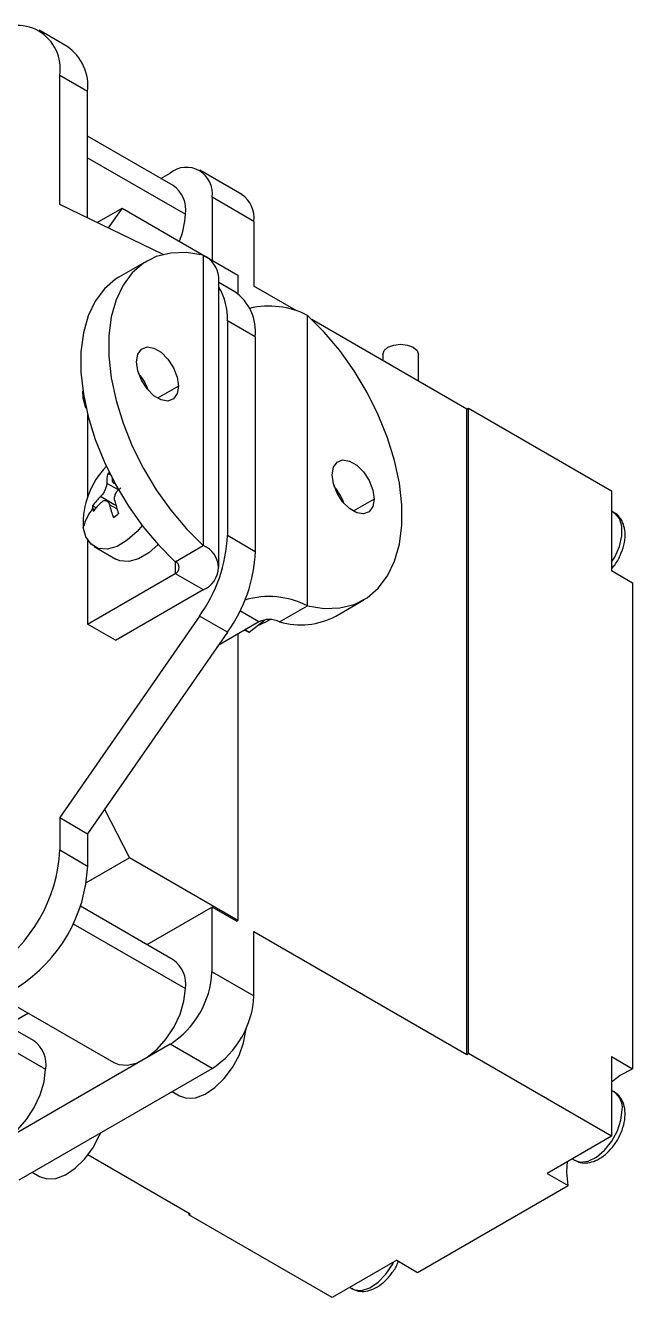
# Model space of a CAD drawing. Header units: millimetres. Extents: x 0 to 841, y 0 to 594.
# Drawn here: x 561.5 to 623, y 108.2 to 237 of the extents above; entities that cross this region are included whole.
import ezdxf

# ---------------------------------------------------------------- set-up
doc = ezdxf.new("R2010")
doc.units = ezdxf.units.MM

msp = doc.modelspace()

# ---------------------------------------------------------------- linework, layer by layer
at = {"color": 7, "linetype": 'Continuous', "lineweight": 25}
for p, q in [((565.76, 234.86), (562.93, 236.49)), ((565, 218.85), (565, 231.91)), ((567.83, 230.28), (565, 231.91)), ((567.83, 217.49), (567.83, 230.28)), ((576.49, 220.78), (567.83, 225.78)), ((575.24, 221.5), (576.17, 222.03)), ((583.42, 219.88), (579.17, 222.33)), ((580.42, 219.58), (580.42, 213.21)), ((584.66, 217.13), (580.42, 219.58)), ((575.49, 213.8), (565, 218.85)), ((568.8, 217.02), (571.31, 218.47)), ((571.31, 218.47), (569.92, 216.48)), ((571.31, 218.47), (583.03, 211.7)), ((584.66, 217.13), (584.66, 210.6)), ((573.83, 213.13), (571, 211.5)), ((579.52, 213.73), (579.52, 184.33)), ((581.12, 182.1), (581.12, 211.5)), ((583.03, 211.7), (583.03, 209.83)), ((582.73, 210.03), (581.12, 210.96)), ((588.92, 208.14), (584.66, 210.6)), ((590.08, 178.23), (590.08, 207.63)), ((581.97, 207.09), (581.97, 185.37)), ((584.8, 205.45), (581.97, 207.09)), ((606.22, 198.15), (590.53, 207.21)), ((584.8, 205.45), (584.8, 183.73)), ((597.71, 203.66), (597.71, 203.07)), ((601.31, 200.99), (601.31, 203.66)), ((567.38, 199.26), (567.35, 199.99)), ((567.83, 197.58), (567.83, 189.26)), ((606.22, 198.15), (606.37, 198.23)), ((606.22, 132.83), (606.22, 198.15)), ((606.37, 132.91), (606.37, 198.23)), ((606.37, 198.23), (620.86, 189.86)), ((570.27, 191.39), (569.87, 191.62)), ((570.42, 190.69), (570.6, 190.58)), ((620.86, 189.86), (620.86, 181.8)), ((568.7, 188.14), (568.31, 188.36)), ((570.7, 188.37), (569.76, 188.86)), ((621.11, 187.66), (620.86, 187.8)), ((567.83, 184.88), (567.83, 176.39)), ((568.5, 184.23), (570.69, 182.97)), ((576.69, 182.7), (579.52, 184.33)), ((581.97, 185.37), (584.8, 183.73)), ((620.86, 181.8), (622.98, 180.57)), ((567.83, 176.39), (576.69, 181.5)), ((576.69, 181.5), (579.52, 179.87)), ((622.98, 180.57), (622.98, 131.38)), ((570.66, 174.75), (579.52, 179.87)), ((587.26, 176.6), (590.08, 178.23)), ((592.94, 177.2), (595.77, 178.83)), ((579.14, 177.2), (565, 156.79)), ((581.97, 175.57), (579.14, 177.2)), ((585.17, 176.6), (581.03, 174.21)), ((584.19, 175.58), (585.78, 176.8)), ((570.66, 174.75), (567.83, 176.39)), ((581.97, 175.57), (567.83, 155.16)), ((583.03, 175.36), (583.03, 146.38)), ((583.71, 175.76), (584.19, 175.58)), ((583.8, 175.81), (584.19, 175.58)), ((569.55, 157.64), (572.07, 152.71)), ((565, 156.79), (565, 153.52)), ((565, 156.79), (567.83, 155.16)), ((567.83, 155.16), (567.83, 151.89)), ((565, 153.52), (567.83, 151.89)), ((572.07, 152.71), (567.69, 150.18)), ((583.03, 146.38), (572.07, 152.71)), ((576.49, 142.39), (567.09, 147.82)), ((580.42, 147.73), (573.83, 143.93)), ((580.42, 141.2), (580.42, 147.73)), ((582.89, 146.3), (580.42, 147.73)), ((582.89, 146.3), (583.03, 146.38)), ((584.66, 145.28), (606.22, 132.83)), ((584.66, 138.75), (584.66, 145.28)), ((580.42, 141.2), (584.66, 138.75)), ((559, 138.63), (570.49, 132)), ((562.34, 134.23), (556.86, 137.39)), ((561.83, 137), (559.69, 135.76)), ((576.17, 133.85), (556.66, 122.58)), ((580.42, 131.4), (576.17, 133.85)), ((606.22, 132.83), (606.37, 132.91)), ((620.86, 124.54), (606.37, 132.91)), ((560.9, 120.13), (580.42, 131.4)), ((620.86, 132.61), (620.86, 124.54)), ((620.86, 132.61), (622.98, 131.38)), ((576.37, 129.06), (577.11, 128.64)), ((621.11, 129.04), (620.86, 129.18)), ((620.86, 124.54), (614.33, 120.77)), ((578.22, 116.66), (567.86, 122.65)), ((616.88, 122.24), (617.11, 122.11)), ((562.23, 120.9), (562.97, 120.47)), ((614.33, 120.77), (616.45, 119.55)), ((601.23, 110.76), (616.45, 119.55)), ((578.08, 116.74), (578.08, 116.58)), ((578.22, 116.66), (578.08, 116.58)), ((592.58, 108.21), (578.08, 116.58)), ((599.11, 111.99), (592.58, 108.21)), ((599.11, 111.99), (601.23, 110.76)), ((594.37, 109.25), (594.59, 109.11))]:
    msp.add_line(p, q, dxfattribs=at)
at = {"color": 8, "linetype": 'Continuous', "lineweight": 25}
for p, q in [((567.83, 223.59), (577.73, 217.87)), ((577.02, 200.47), (574.9, 199.25)), ((567.43, 199.43), (567.38, 199.26)), ((570.94, 189.97), (569.76, 190.6)), ((570.49, 188.48), (569.14, 189.3)), ((568.52, 187.97), (568.33, 188.07)), ((570.79, 188.06), (570.03, 188.47)), ((596.82, 189.04), (594.7, 187.82)), ((576.69, 182.7), (576.69, 181.5)), ((585.17, 176.6), (583.24, 177.72)), ((566.36, 146.05), (577.73, 139.49)), ((554.96, 136.3), (563.58, 131.32))]:
    msp.add_line(p, q, dxfattribs=at)
at = {"color": 7, "linetype": 'Continuous', "lineweight": 25, "flags": 128}
for points in [[(579.52, 213.73), (577.83, 213.99), (576.24, 213.94), (574.78, 213.58), (573.47, 212.91), (572.34, 211.94), (571.42, 210.7), (570.71, 209.21), (570.22, 207.49), (569.98, 205.57), (569.98, 203.5), (570.22, 201.3), (570.71, 199.03), (571.42, 196.71), (572.34, 194.4), (573.47, 192.13), (574.78, 189.96), (576.24, 187.9), (577.83, 186.02), (579.52, 184.33)], [(571, 211.5), (570.64, 211.28), (569.52, 210.31), (568.59, 209.07), (567.88, 207.58), (567.4, 205.86), (567.15, 203.94), (567.15, 201.87), (567.4, 199.67), (567.88, 197.39), (568.59, 195.08), (569.52, 192.77), (570.64, 190.5), (571.95, 188.32), (573.41, 186.27), (575, 184.39), (576.69, 182.7)], [(590.08, 178.23), (591.77, 177.97), (593.36, 178.02), (594.82, 178.38), (596.13, 179.05), (597.25, 180.02), (598.18, 181.26), (598.89, 182.75), (599.38, 184.47), (599.62, 186.39), (599.62, 188.46), (599.38, 190.66), (598.89, 192.94), (598.18, 195.25), (597.25, 197.56), (596.13, 199.83), (594.82, 202.01), (593.36, 204.06), (591.77, 205.94), (590.08, 207.63)], [(572.78, 202.92), (572.91, 203.69), (573.27, 204.21), (573.84, 204.43), (574.53, 204.32), (575.27, 203.9), (575.96, 203.21), (576.52, 202.33), (576.89, 201.38), (577.02, 200.47)], [(597.71, 203.66), (597.84, 204.06), (598.23, 204.4), (598.82, 204.62), (599.51, 204.7), (600.2, 204.62), (600.78, 204.4), (601.17, 204.06), (601.31, 203.66)], [(577.02, 200.47), (576.89, 199.71), (576.52, 199.18), (575.96, 198.96), (575.27, 199.07), (574.53, 199.5), (573.84, 200.19), (573.27, 201.06), (572.91, 202.01), (572.78, 202.92)], [(567.68, 198.21), (567.65, 198.26), (567.38, 199.26)], [(592.58, 191.49), (592.71, 192.26), (593.07, 192.78), (593.64, 193), (594.33, 192.89), (595.07, 192.47), (595.76, 191.78), (596.32, 190.9), (596.69, 189.95), (596.82, 189.04)], [(570.3, 191.14), (570.3, 191.13), (570.3, 191)], [(596.82, 189.04), (596.69, 188.28), (596.32, 187.75), (595.76, 187.53), (595.07, 187.64), (594.33, 188.07), (593.64, 188.76), (593.07, 189.63), (592.71, 190.58), (592.58, 191.49)], [(573.35, 186.35), (572.84, 185.75), (571.84, 184.86), (570.81, 184.25), (569.81, 183.98), (568.91, 184.05), (568.18, 184.47), (567.65, 185.2), (567.38, 186.19)], [(574.96, 184.43), (574.02, 183.6), (572.99, 182.99), (571.99, 182.72), (571.09, 182.79), (570.69, 182.97)], [(585.07, 176.25), (585.88, 176.6), (586.31, 176.85)], [(570.49, 132), (570.97, 131.8), (571.85, 131.73), (572.84, 131.98), (573.86, 132.53), (574.86, 133.36), (575.78, 134.4), (576.57, 135.61), (577.18, 136.91), (577.57, 138.23), (577.73, 139.49)], [(577.11, 128.64), (577.84, 128.39), (578.75, 128.44), (579.72, 128.81), (580.71, 129.47), (581.65, 130.39), (582.48, 131.5), (583.15, 132.73), (583.61, 134.01), (583.85, 135.26), (583.86, 135.42)], [(620.86, 130.04), (621.74, 130.71), (622.98, 131.38)], [(556.34, 123.83), (556.82, 123.63), (557.71, 123.57), (558.7, 123.82), (559.72, 124.37), (560.72, 125.19), (561.64, 126.24), (562.43, 127.45), (563.04, 128.75), (563.43, 130.06), (563.58, 131.32)], [(562.97, 120.47), (563.7, 120.23), (564.6, 120.28), (565.58, 120.65), (566.57, 121.31), (567.51, 122.22), (568.34, 123.33), (569.01, 124.57), (569.15, 124.89)], [(616.45, 119.55), (616.33, 120.9), (616.41, 121.97)]]:
    msp.add_lwpolyline(points, dxfattribs=at)
at = {"color": 8, "linetype": 'Continuous', "lineweight": 25, "flags": 128}
for points in [[(620.86, 182.64), (621.18, 183.17), (621.66, 184.25), (621.91, 185.32), (621.91, 186.3), (621.66, 187.08), (621.18, 187.61), (621.11, 187.66)], [(617.11, 122.11), (617.69, 121.93), (618.48, 122.03), (619.32, 122.44), (620.14, 123.13), (620.87, 124.04), (621.45, 125.08), (621.81, 126.17), (621.94, 127.21)], [(594.59, 109.11), (594.83, 109.01), (595.56, 108.94), (596.38, 109.2), (597.22, 109.76), (598.01, 110.57), (598.67, 111.55), (598.8, 111.8)]]:
    msp.add_lwpolyline(points, dxfattribs=at)
at = {"color": 7, "linetype": 'Continuous', "lineweight": 25}
for centre, radius, start, end in [((560.69, 232.61), 4.37, 350.7859, 129.2033), ((562.95, 230.83), 4.91, 353.5407, 55.1472), ((577.83, 220), 2.62, 350.7859, 129.2033), ((574.76, 218.32), 3, 351.388, 54.8627), ((581.77, 217.48), 2.91, 353.1825, 55.5055), ((569.44, 218.29), 8.3, 337.5543, 357.1149), ((578.38, 211.22), 2.75, 5.6947, 65.6252), ((575.79, 207.34), 6.19, 357.6689, 30.5321), ((579.84, 205.97), 4.98, 354.0755, 54.6124), ((586.2, 200.1), 8.47, 62.7019, 103.4643), ((569.19, 198.4), 5.06, 18.6018, 41.3931), ((575.71, 186.55), 8.34, 136.0257, 182.4892), ((575.2, 190.56), 5.44, 168.802, 179.5744), ((572.35, 188.81), 3.75, 128.8638, 131.6078), ((574.43, 183.81), 7.62, 133.8954, 143.3622), ((588.98, 186.97), 5.06, 18.6023, 41.3922), ((572.88, 184.58), 5.73, 142.5105, 163.6502), ((570.81, 188.38), 2.5, 180.3726, 187.1286), ((570.34, 188.32), 2.02, 187.1151, 194.8879), ((574.56, 183.01), 7.81, 133.1189, 142.222), ((581.98, 191.45), 12.31, 194.0309, 200.2723), ((583.77, 192.03), 13.57, 193.4745, 199.166), ((568.71, 190.08), 3.37, 300.7921, 311.8618), ((566.99, 185.98), 15, 324.1489, 357.6386), ((578.67, 182.1), 2.39, 290.7833, 69.2165), ((569.82, 184.35), 15, 324.1489, 357.6386), ((576.46, 182.1), 0.643, 290.7833, 69.2167), ((586.18, 170.55), 8.62, 63.0586, 106.4337), ((586.21, 174.59), 2.26, 62.6096, 117.3904), ((589.37, 183.86), 7.56, 253.7912, 298.1867), ((549.65, 154.22), 15.37, 302.6055, 357.3946), ((552.48, 152.59), 15.37, 302.6055, 357.3946), ((574.76, 139.94), 3, 351.3881, 54.8625), ((571.2, 141.61), 9.22, 302.6055, 357.3945), ((575.45, 139.17), 9.22, 302.6055, 357.3945), ((560.62, 131.77), 3, 351.3878, 54.8628)]:
    msp.add_arc(centre, radius, start, end, dxfattribs=at)
at = {"color": 8, "linetype": 'Continuous', "lineweight": 25}
msp.add_arc((619.99, 127.43), 1.96, 353.5108, 55.1768, dxfattribs=at)
at = {"color": 7, "linetype": 'Continuous', "lineweight": 25}
for points, knots in [([(569.76, 190.6), (569.76, 190.55), (569.75, 190.45), (569.7, 190.23), (569.59, 189.93), (569.42, 189.64), (569.27, 189.43), (569.19, 189.35), (569.14, 189.3)], [0, 0, 0, 0, 0.130551, 0.257423, 0.499745, 0.74245, 0.869419, 1, 1, 1, 1]), ([(570.3, 191), (570.31, 190.91), (570.32, 190.77), (570.43, 190.71), (570.47, 190.69)], [0, 0, 0, 0, 0.627775, 1, 1, 1, 1]), ([(570.57, 188.86), (570.56, 188.92), (570.54, 189.04), (570.56, 189.28), (570.65, 189.59), (570.84, 189.87), (571.03, 190.06), (571.14, 190.13), (571.19, 190.16)], [0, 0, 0, 0, 0.130551, 0.257423, 0.499744, 0.74245, 0.869419, 1, 1, 1, 1]), ([(569.22, 188.71), (569.26, 188.75), (569.35, 188.82), (569.52, 188.9), (569.72, 188.91), (569.89, 188.79), (569.99, 188.63), (570.02, 188.52), (570.03, 188.47)], [0, 0, 0, 0, 0.1304327, 0.2572599, 0.4997409, 0.7422835, 0.8692939, 1, 1, 1, 1]), ([(620.86, 181.99), (620.97, 182.11), (621.32, 182.5), (621.76, 183.33), (622.14, 184.37), (622.27, 185.39), (622.16, 186.3), (621.82, 187.03), (621.43, 187.5), (621.13, 187.62), (621.07, 187.65)], [0, 0, 0, 0, 0.070956, 0.228077, 0.386476, 0.547938, 0.696595, 0.833914, 0.964325, 1, 1, 1, 1]), ([(622.23, 126.8), (622.22, 126.98), (622.2, 127.46), (621.98, 128.14), (621.59, 128.73), (621.24, 128.93), (621.11, 129)], [0, 0, 0, 0, 0.202106, 0.524006, 0.823728, 1, 1, 1, 1]), ([(617.15, 122.12), (617.33, 122.03), (617.73, 121.82), (618.47, 121.82), (619.27, 122.04), (620.07, 122.52), (620.82, 123.24), (621.48, 124.14), (621.95, 125.16), (622.2, 126.07), (622.22, 126.6), (622.23, 126.8)], [0, 0, 0, 0, 0.083364, 0.189926, 0.299393, 0.418135, 0.543806, 0.67016, 0.796737, 0.924912, 1, 1, 1, 1]), ([(594.59, 109.15), (594.68, 109.09), (594.97, 108.89), (595.61, 108.8), (596.4, 108.91), (597.2, 109.28), (597.99, 109.9), (598.68, 110.73), (599.13, 111.43), (599.26, 111.83), (599.28, 111.89)], [0, 0, 0, 0, 0.054382, 0.1949744, 0.3340762, 0.4828365, 0.6432605, 0.8076315, 0.9719122, 1, 1, 1, 1])]:
    msp.add_open_spline(points, degree=3, knots=knots, dxfattribs=at)

doc.saveas('drawing.dxf')
